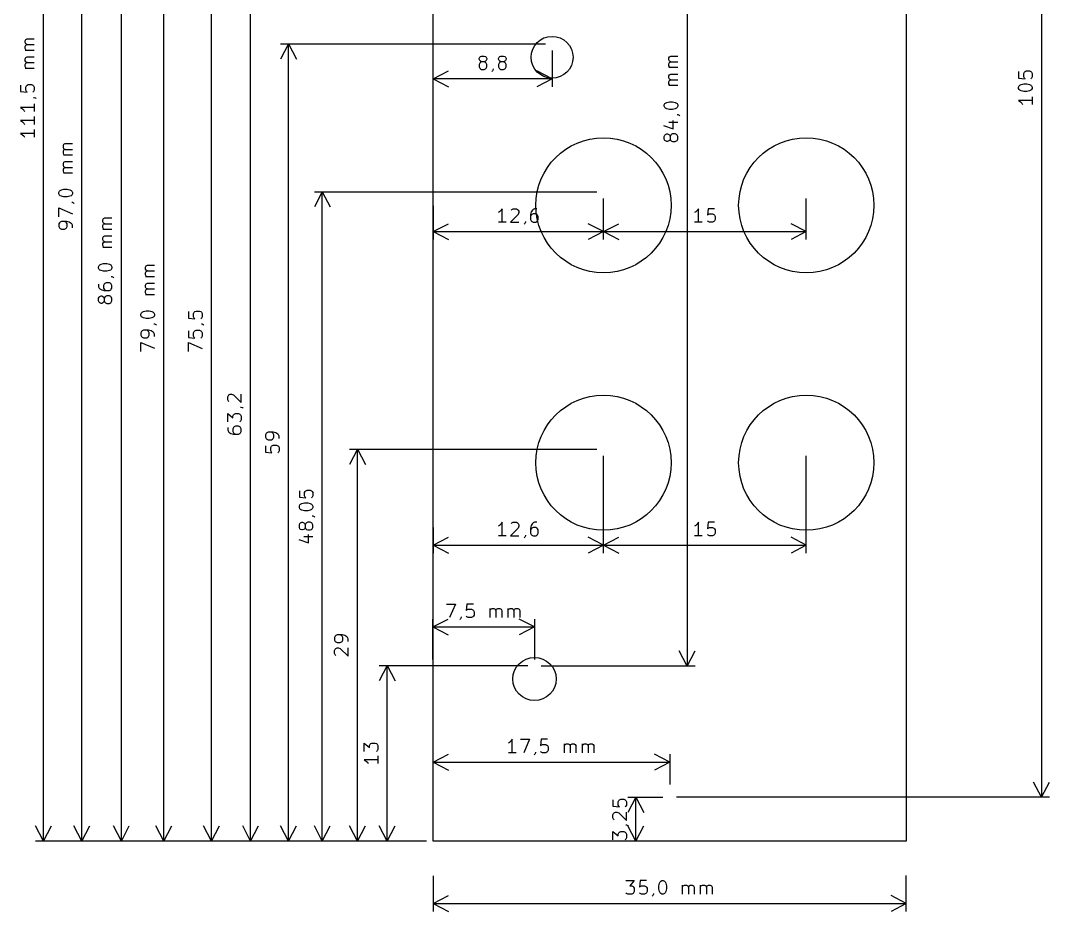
# Model space of a CAD drawing. Extents: x 110 to 186, y -155 to -38.
# Drawn here: x 110 to 186.1, y -155.2 to -89.3 of the extents above; entities that cross this region are included whole.
import ezdxf

# ---------------------------------------------------------------- set-up
doc = ezdxf.new("R2010")
doc.units = 0
doc.layers.add('BLACK', color=7, linetype='CONTINUOUS')

msp = doc.modelspace()

# ---------------------------------------------------------------- linework, layer by layer
at = {"layer": 'BLACK', "linetype": 'CONTINUOUS'}
for p, q in [((111.68, -150), (111.68, -38.5)), ((140.5, -150), (140.5, -38.5)), ((175.5, -38.5), (175.5, -150)), ((185.5, -41.75), (185.5, -146.75)), ((114.51, -150), (114.51, -53.05)), ((159.29, -53.05), (159.29, -137.05)), ((117.44, -150), (117.44, -64.05)), ((120.58, -150), (120.58, -71.05)), ((124.1, -150), (124.1, -74.5)), ((127, -150), (127, -86.8)), ((110.318152, -90.773809), (110.365771, -90.67857)), ((110.318152, -90.916666), (110.318152, -90.773809)), ((110.365771, -91.011904), (110.318152, -90.916666)), ((110.318152, -91.20238), (110.365771, -91.107142)), ((110.318152, -91.345237), (110.318152, -91.20238)), ((110.365771, -90.67857), (110.461009, -90.630951)), ((110.461009, -91.059523), (110.365771, -91.011904)), ((110.365771, -91.107142), (110.461009, -91.059523)), ((110.461009, -90.630951), (110.984819, -90.630951)), ((110.461009, -91.059523), (110.984819, -91.059523)), ((129.8, -91), (129.213579, -92.126504)), ((129.21358, -91), (148.8, -91)), ((129.8, -150), (129.8, -91)), ((129.8, -91), (130.386421, -92.126504)), ((110.365771, -91.440475), (110.318152, -91.345237)), ((110.984819, -91.488094), (110.318152, -91.488094)), ((110.318152, -92.107142), (110.365771, -92.011903)), ((110.41339, -91.488094), (110.365771, -91.440475)), ((110.365771, -92.011903), (110.461009, -91.964284)), ((110.461009, -91.964284), (110.984819, -91.964284)), ((140.5, -94.18642), (140.5, -91.5)), ((143.9, -92.095295), (143.947619, -92.000057)), ((143.947619, -92.000057), (143.995238, -91.952438)), ((143.995238, -91.952438), (144.090476, -91.904819)), ((144.090476, -91.904819), (144.280952, -91.904819)), ((144.280952, -91.904819), (144.37619, -91.952438)), ((144.37619, -91.952438), (144.423809, -92.000057)), ((144.423809, -92.000057), (144.471428, -92.095295)), ((145.328571, -92.095295), (145.37619, -92.000057)), ((145.37619, -92.000057), (145.423809, -91.952438)), ((145.423809, -91.952438), (145.519047, -91.904819)), ((145.519047, -91.904819), (145.709523, -91.904819)), ((145.709523, -91.904819), (145.804761, -91.952438)), ((145.804761, -91.952438), (145.85238, -92.000057)), ((145.85238, -92.000057), (145.899999, -92.095295)), ((149.3, -91.5), (149.3, -94.18642)), ((157.928152, -92.05), (157.975771, -91.954761)), ((157.928152, -92.192857), (157.928152, -92.05)), ((157.975771, -91.954761), (158.071009, -91.907142)), ((158.071009, -91.907142), (158.594819, -91.907142)), ((110.318152, -92.249999), (110.318152, -92.107142)), ((110.365771, -92.345237), (110.318152, -92.249999)), ((110.318152, -92.535713), (110.365771, -92.440475)), ((110.318152, -92.67857), (110.318152, -92.535713)), ((110.365771, -92.773808), (110.318152, -92.67857)), ((110.984819, -92.821427), (110.318152, -92.821427)), ((110.461009, -92.392856), (110.365771, -92.345237)), ((110.365771, -92.440475), (110.461009, -92.392856)), ((110.41339, -92.821427), (110.365771, -92.773808)), ((110.461009, -92.392856), (110.984819, -92.392856)), ((143.9, -92.142914), (143.9, -92.095295)), ((143.947619, -92.238152), (143.9, -92.142914)), ((143.947619, -92.428628), (143.9, -92.523866)), ((143.9, -92.523866), (143.9, -92.714342)), ((143.9, -92.714342), (143.947619, -92.80958)), ((143.995238, -92.285771), (143.947619, -92.238152)), ((143.995238, -92.381009), (143.947619, -92.428628)), ((143.947619, -92.80958), (143.995238, -92.8572)), ((144.090476, -92.33339), (143.995238, -92.285771)), ((144.090476, -92.33339), (143.995238, -92.381009)), ((144.280952, -92.33339), (144.090476, -92.33339)), ((144.37619, -92.285771), (144.280952, -92.33339)), ((144.37619, -92.381009), (144.280952, -92.33339)), ((144.423809, -92.238152), (144.37619, -92.285771)), ((144.423809, -92.428628), (144.37619, -92.381009)), ((144.37619, -92.8572), (144.423809, -92.80958)), ((144.471428, -92.142914), (144.423809, -92.238152)), ((144.471428, -92.523866), (144.423809, -92.428628)), ((144.423809, -92.80958), (144.471428, -92.714342)), ((144.471428, -92.095295), (144.471428, -92.142914)), ((144.471428, -92.714342), (144.471428, -92.523866)), ((145.328571, -92.142914), (145.328571, -92.095295)), ((145.37619, -92.238152), (145.328571, -92.142914)), ((145.37619, -92.428628), (145.328571, -92.523866)), ((145.328571, -92.523866), (145.328571, -92.714342)), ((145.328571, -92.714342), (145.37619, -92.80958)), ((145.423809, -92.285771), (145.37619, -92.238152)), ((145.423809, -92.381009), (145.37619, -92.428628)), ((145.37619, -92.80958), (145.423809, -92.8572)), ((145.519047, -92.33339), (145.423809, -92.285771)), ((145.519047, -92.33339), (145.423809, -92.381009)), ((145.709523, -92.33339), (145.519047, -92.33339)), ((145.804761, -92.285771), (145.709523, -92.33339)), ((145.804761, -92.381009), (145.709523, -92.33339)), ((145.85238, -92.238152), (145.804761, -92.285771)), ((145.85238, -92.428628), (145.804761, -92.381009)), ((145.804761, -92.8572), (145.85238, -92.80958)), ((145.899999, -92.142914), (145.85238, -92.238152)), ((145.899999, -92.523866), (145.85238, -92.428628)), ((145.85238, -92.80958), (145.899999, -92.714342)), ((145.899999, -92.095295), (145.899999, -92.142914)), ((145.899999, -92.714342), (145.899999, -92.523866)), ((157.975771, -92.288095), (157.928152, -92.192857)), ((157.928152, -92.478571), (157.975771, -92.383333)), ((157.928152, -92.621428), (157.928152, -92.478571)), ((157.975771, -92.716666), (157.928152, -92.621428)), ((158.594819, -92.764285), (157.928152, -92.764285)), ((158.071009, -92.335714), (157.975771, -92.288095)), ((157.975771, -92.383333), (158.071009, -92.335714)), ((158.02339, -92.764285), (157.975771, -92.716666)), ((158.071009, -92.335714), (158.594819, -92.335714)), ((140.5, -93.6), (141.626504, -93.013579)), ((149.3, -93.6), (140.5, -93.6)), ((140.5, -93.6), (141.626504, -94.186421)), ((143.995238, -92.8572), (144.090476, -92.904819)), ((144.090476, -92.904819), (144.280952, -92.904819)), ((144.280952, -92.904819), (144.37619, -92.8572)), ((144.9, -93.000057), (144.852381, -93.047676)), ((144.947619, -92.904819), (144.9, -93.000057)), ((144.947619, -92.8572), (144.947619, -92.904819)), ((145.423809, -92.8572), (145.519047, -92.904819)), ((145.519047, -92.904819), (145.709523, -92.904819)), ((145.709523, -92.904819), (145.804761, -92.8572)), ((149.3, -93.6), (148.173496, -93.013579)), ((149.3, -93.6), (148.173496, -94.186421)), ((157.928152, -93.383333), (157.975771, -93.288094)), ((157.928152, -93.52619), (157.928152, -93.383333)), ((157.975771, -93.621428), (157.928152, -93.52619)), ((157.975771, -93.288094), (158.071009, -93.240475)), ((158.071009, -93.240475), (158.594819, -93.240475)), ((183.804819, -93.059523), (183.804819, -93.535713)), ((183.804819, -93.535713), (184.281009, -93.583332)), ((184.185771, -93.20238), (184.23339, -93.107142)), ((184.185771, -93.440475), (184.185771, -93.20238)), ((184.23339, -93.535713), (184.185771, -93.440475)), ((184.23339, -93.107142), (184.281009, -93.059523)), ((184.281009, -93.583332), (184.23339, -93.535713)), ((184.281009, -93.059523), (184.376247, -93.011904)), ((184.376247, -93.011904), (184.614342, -93.011904)), ((184.614342, -93.011904), (184.70958, -93.059523)), ((184.70958, -93.059523), (184.7572, -93.107142)), ((184.7572, -93.535713), (184.70958, -93.583332)), ((184.7572, -93.107142), (184.804819, -93.20238)), ((184.804819, -93.440475), (184.7572, -93.535713)), ((184.804819, -93.20238), (184.804819, -93.440475)), ((109.984819, -94.059523), (109.984819, -94.535713)), ((110.365771, -94.20238), (110.41339, -94.107142)), ((110.365771, -94.440475), (110.365771, -94.20238)), ((110.41339, -94.107142), (110.461009, -94.059523)), ((110.461009, -94.059523), (110.556247, -94.011904)), ((110.556247, -94.011904), (110.794342, -94.011904)), ((110.794342, -94.011904), (110.88958, -94.059523)), ((110.88958, -94.059523), (110.9372, -94.107142)), ((110.9372, -94.107142), (110.984819, -94.20238)), ((110.984819, -94.20238), (110.984819, -94.440475)), ((157.928152, -93.811904), (157.975771, -93.716666)), ((157.928152, -93.954761), (157.928152, -93.811904)), ((157.975771, -94.049999), (157.928152, -93.954761)), ((158.594819, -94.097618), (157.928152, -94.097618)), ((158.071009, -93.669047), (157.975771, -93.621428)), ((157.975771, -93.716666), (158.071009, -93.669047)), ((158.02339, -94.097618), (157.975771, -94.049999)), ((158.071009, -93.669047), (158.594819, -93.669047)), ((183.804819, -94.20238), (183.852438, -94.107142)), ((183.804819, -94.297618), (183.804819, -94.20238)), ((183.852438, -94.392856), (183.804819, -94.297618)), ((183.852438, -94.107142), (183.900057, -94.059523)), ((183.900057, -94.059523), (183.995295, -94.011904)), ((183.995295, -94.011904), (184.185771, -93.964285)), ((184.185771, -93.964285), (184.423866, -93.964285)), ((184.423866, -93.964285), (184.614342, -94.011904)), ((184.614342, -94.011904), (184.70958, -94.059523)), ((184.70958, -94.059523), (184.7572, -94.107142)), ((184.7572, -94.107142), (184.804819, -94.20238)), ((184.804819, -94.297618), (184.7572, -94.392856)), ((184.804819, -94.20238), (184.804819, -94.297618)), ((109.984819, -94.535713), (110.461009, -94.583332)), ((110.41339, -94.535713), (110.365771, -94.440475)), ((110.461009, -94.583332), (110.41339, -94.535713)), ((110.9372, -94.535713), (110.88958, -94.583332)), ((110.984819, -94.440475), (110.9372, -94.535713)), ((110.9372, -94.964284), (110.984819, -94.964284)), ((110.984819, -94.964284), (111.080057, -95.011903)), ((111.080057, -95.011903), (111.127676, -95.059522)), ((183.900057, -94.440475), (183.852438, -94.392856)), ((183.995295, -94.488094), (183.900057, -94.440475)), ((184.185771, -94.535713), (183.995295, -94.488094)), ((184.423866, -94.535713), (184.185771, -94.535713)), ((184.614342, -94.488094), (184.423866, -94.535713)), ((184.70958, -94.440475), (184.614342, -94.488094)), ((184.7572, -94.392856), (184.70958, -94.440475)), ((184.804819, -94.916666), (184.804819, -95.488094)), ((110.984819, -95.726189), (109.984819, -95.726189)), ((109.984819, -95.726189), (110.127676, -95.821427)), ((110.127676, -95.821427), (110.222914, -95.916665)), ((110.984819, -95.440475), (110.984819, -96.011903)), ((157.594819, -95.52619), (157.642438, -95.430952)), ((157.594819, -95.621428), (157.594819, -95.52619)), ((157.642438, -95.716666), (157.594819, -95.621428)), ((157.642438, -95.430952), (157.690057, -95.383333)), ((157.690057, -95.764285), (157.642438, -95.716666)), ((157.690057, -95.383333), (157.785295, -95.335714)), ((157.785295, -95.811904), (157.690057, -95.764285)), ((157.785295, -95.335714), (157.975771, -95.288095)), ((157.975771, -95.859523), (157.785295, -95.811904)), ((157.975771, -95.288095), (158.213866, -95.288095)), ((158.213866, -95.859523), (157.975771, -95.859523)), ((158.213866, -95.288095), (158.404342, -95.335714)), ((158.404342, -95.811904), (158.213866, -95.859523)), ((158.404342, -95.335714), (158.49958, -95.383333)), ((158.49958, -95.764285), (158.404342, -95.811904)), ((158.49958, -95.383333), (158.5472, -95.430952)), ((158.5472, -95.716666), (158.49958, -95.764285)), ((158.5472, -95.430952), (158.594819, -95.52619)), ((158.594819, -95.621428), (158.5472, -95.716666)), ((158.594819, -95.52619), (158.594819, -95.621428)), ((184.804819, -95.20238), (183.804819, -95.20238)), ((183.804819, -95.20238), (183.947676, -95.297618)), ((183.947676, -95.297618), (184.042914, -95.392856)), ((184.042914, -95.392856), (184.090533, -95.488094)), ((110.222914, -95.916665), (110.270533, -96.011903)), ((110.984819, -96.392856), (110.984819, -96.964284)), ((158.5472, -96.240475), (158.594819, -96.240475)), ((158.594819, -96.240475), (158.690057, -96.288094)), ((158.690057, -96.288094), (158.737676, -96.335713)), ((110.984819, -96.67857), (109.984819, -96.67857)), ((109.984819, -96.67857), (110.127676, -96.773808)), ((110.127676, -96.773808), (110.222914, -96.869046)), ((110.222914, -96.869046), (110.270533, -96.964284)), ((110.984819, -97.345237), (110.984819, -97.916665)), ((157.5472, -97.049999), (158.261485, -97.288094)), ((157.928152, -96.811904), (158.594819, -96.811904)), ((158.261485, -97.288094), (158.261485, -96.669047)), ((110.984819, -97.630951), (109.984819, -97.630951)), ((109.984819, -97.630951), (110.127676, -97.726189)), ((110.127676, -97.726189), (110.222914, -97.821427)), ((110.222914, -97.821427), (110.270533, -97.916665)), ((157.594819, -97.859523), (157.642438, -97.764285)), ((157.594819, -98.049999), (157.594819, -97.859523)), ((157.642438, -98.145237), (157.594819, -98.049999)), ((157.642438, -97.764285), (157.690057, -97.716666)), ((157.690057, -98.192856), (157.642438, -98.145237)), ((157.690057, -97.716666), (157.785295, -97.669047)), ((157.785295, -97.669047), (157.832914, -97.669047)), ((157.832914, -97.669047), (157.928152, -97.716666)), ((157.928152, -97.716666), (157.975771, -97.764285)), ((157.975771, -98.145237), (157.928152, -98.192856)), ((157.975771, -97.764285), (158.02339, -97.859523)), ((158.02339, -98.049999), (157.975771, -98.145237)), ((158.071009, -97.764285), (158.02339, -97.859523)), ((158.02339, -97.859523), (158.02339, -98.049999)), ((158.02339, -98.049999), (158.071009, -98.145237)), ((158.118628, -97.716666), (158.071009, -97.764285)), ((158.071009, -98.145237), (158.118628, -98.192856)), ((158.213866, -97.669047), (158.118628, -97.716666)), ((158.404342, -97.669047), (158.213866, -97.669047)), ((158.49958, -97.716666), (158.404342, -97.669047)), ((158.5472, -97.764285), (158.49958, -97.716666)), ((158.49958, -98.192856), (158.5472, -98.145237)), ((158.594819, -97.859523), (158.5472, -97.764285)), ((158.5472, -98.145237), (158.594819, -98.049999)), ((158.594819, -98.049999), (158.594819, -97.859523)), ((113.148152, -98.525), (113.195771, -98.429761)), ((113.148152, -98.667857), (113.148152, -98.525)), ((113.195771, -98.763095), (113.148152, -98.667857)), ((113.148152, -98.953571), (113.195771, -98.858333)), ((113.195771, -98.429761), (113.291009, -98.382142)), ((113.291009, -98.810714), (113.195771, -98.763095)), ((113.195771, -98.858333), (113.291009, -98.810714)), ((113.291009, -98.382142), (113.814819, -98.382142)), ((113.291009, -98.810714), (113.814819, -98.810714)), ((157.785295, -98.240475), (157.690057, -98.192856)), ((157.832914, -98.240475), (157.785295, -98.240475)), ((157.928152, -98.192856), (157.832914, -98.240475)), ((158.118628, -98.192856), (158.213866, -98.240475)), ((158.213866, -98.240475), (158.404342, -98.240475)), ((158.404342, -98.240475), (158.49958, -98.192856)), ((113.148152, -99.096428), (113.148152, -98.953571)), ((113.195771, -99.191666), (113.148152, -99.096428)), ((113.814819, -99.239285), (113.148152, -99.239285)), ((113.24339, -99.239285), (113.195771, -99.191666)), ((113.148152, -99.858333), (113.195771, -99.763094)), ((113.148152, -100.00119), (113.148152, -99.858333)), ((113.195771, -100.096428), (113.148152, -100.00119)), ((113.148152, -100.286904), (113.195771, -100.191666)), ((113.148152, -100.429761), (113.148152, -100.286904)), ((113.195771, -100.524999), (113.148152, -100.429761)), ((113.195771, -99.763094), (113.291009, -99.715475)), ((113.291009, -100.144047), (113.195771, -100.096428)), ((113.195771, -100.191666), (113.291009, -100.144047)), ((113.291009, -99.715475), (113.814819, -99.715475)), ((113.291009, -100.144047), (113.814819, -100.144047)), ((113.814819, -100.572618), (113.148152, -100.572618)), ((113.24339, -100.572618), (113.195771, -100.524999)), ((112.814819, -102.00119), (112.862438, -101.905952)), ((112.862438, -101.905952), (112.910057, -101.858333)), ((112.910057, -101.858333), (113.005295, -101.810714)), ((113.005295, -101.810714), (113.195771, -101.763095)), ((113.195771, -101.763095), (113.433866, -101.763095)), ((113.433866, -101.763095), (113.624342, -101.810714)), ((113.624342, -101.810714), (113.71958, -101.858333)), ((113.71958, -101.858333), (113.7672, -101.905952)), ((113.7672, -101.905952), (113.814819, -102.00119)), ((132.3, -101.95), (131.713579, -103.076504)), ((131.71358, -101.95), (152.6, -101.95)), ((132.3, -150), (132.3, -101.95)), ((132.3, -101.95), (132.886421, -103.076504)), ((112.814819, -102.096428), (112.814819, -102.00119)), ((112.862438, -102.191666), (112.814819, -102.096428)), ((112.910057, -102.239285), (112.862438, -102.191666)), ((113.005295, -102.286904), (112.910057, -102.239285)), ((113.195771, -102.334523), (113.005295, -102.286904)), ((113.433866, -102.334523), (113.195771, -102.334523)), ((113.624342, -102.286904), (113.433866, -102.334523)), ((113.71958, -102.239285), (113.624342, -102.286904)), ((113.7672, -102.191666), (113.71958, -102.239285)), ((113.814819, -102.096428), (113.7672, -102.191666)), ((113.7672, -102.715475), (113.814819, -102.715475)), ((113.814819, -102.00119), (113.814819, -102.096428)), ((113.814819, -102.715475), (113.910057, -102.763094)), ((153.1, -105.48642), (153.1, -102.45)), ((168.1, -105.48642), (168.1, -102.45)), ((112.814819, -103.810713), (112.814819, -103.144047)), ((112.814819, -103.144047), (113.814819, -103.572618)), ((113.910057, -102.763094), (113.957676, -102.810713)), ((140.5, -103), (140.5, -105.48642)), ((145.419048, -103.442914), (145.32381, -103.490533)), ((145.514286, -103.347676), (145.419048, -103.442914)), ((145.609524, -103.204819), (145.514286, -103.347676)), ((145.609524, -104.204819), (145.609524, -103.204819)), ((146.276191, -103.300057), (146.32381, -103.252438)), ((146.32381, -103.252438), (146.419048, -103.204819)), ((146.419048, -103.204819), (146.657143, -103.204819)), ((146.657143, -103.204819), (146.752381, -103.252438)), ((146.752381, -103.252438), (146.8, -103.300057)), ((146.8, -103.300057), (146.847619, -103.395295)), ((146.847619, -103.490533), (146.8, -103.63339)), ((146.847619, -103.395295), (146.847619, -103.490533)), ((147.752381, -103.442914), (147.704762, -103.63339)), ((147.847619, -103.300057), (147.752381, -103.442914)), ((147.895238, -103.252438), (147.847619, -103.300057)), ((147.990476, -103.204819), (147.895238, -103.252438)), ((148.180952, -103.204819), (147.990476, -103.204819)), ((159.933333, -103.442914), (159.838095, -103.490533)), ((160.028571, -103.347676), (159.933333, -103.442914)), ((160.123809, -103.204819), (160.028571, -103.347676)), ((160.123809, -104.204819), (160.123809, -103.204819)), ((160.838095, -103.204819), (160.790476, -103.681009)), ((161.314285, -103.204819), (160.838095, -103.204819)), ((112.862438, -104.239285), (112.814819, -104.334523)), ((112.910057, -104.191666), (112.862438, -104.239285)), ((113.005295, -104.144047), (112.910057, -104.191666)), ((113.386247, -104.144047), (113.005295, -104.144047)), ((113.338628, -104.191666), (113.24339, -104.144047)), ((113.386247, -104.239285), (113.338628, -104.191666)), ((113.576723, -104.191666), (113.386247, -104.144047)), ((113.433866, -104.334523), (113.386247, -104.239285)), ((113.71958, -104.286904), (113.576723, -104.191666)), ((116.078152, -104.025), (116.125771, -103.929761)), ((116.078152, -104.167857), (116.078152, -104.025)), ((116.125771, -104.263095), (116.078152, -104.167857)), ((116.125771, -103.929761), (116.221009, -103.882142)), ((116.221009, -103.882142), (116.744819, -103.882142)), ((145.895238, -104.204819), (145.32381, -104.204819)), ((146.8, -103.63339), (146.228572, -104.204819)), ((146.228572, -104.204819), (146.847619, -104.204819)), ((147.32381, -104.204819), (147.276191, -104.300057)), ((147.32381, -104.1572), (147.32381, -104.204819)), ((147.704762, -103.63339), (147.704762, -104.014342)), ((147.752381, -103.681009), (147.704762, -103.776247)), ((147.704762, -104.014342), (147.752381, -104.10958)), ((147.8, -103.63339), (147.752381, -103.681009)), ((147.752381, -104.10958), (147.8, -104.1572)), ((147.895238, -103.585771), (147.8, -103.63339)), ((147.8, -104.1572), (147.895238, -104.204819)), ((148.085714, -103.585771), (147.895238, -103.585771)), ((147.895238, -104.204819), (148.085714, -104.204819)), ((148.180952, -103.63339), (148.085714, -103.585771)), ((148.085714, -104.204819), (148.180952, -104.1572)), ((148.228571, -103.681009), (148.180952, -103.63339)), ((148.180952, -104.1572), (148.228571, -104.10958)), ((148.27619, -103.776247), (148.228571, -103.681009)), ((148.228571, -104.10958), (148.27619, -104.014342)), ((148.27619, -104.014342), (148.27619, -103.776247)), ((160.409523, -104.204819), (159.838095, -104.204819)), ((160.790476, -103.681009), (160.838095, -103.63339)), ((160.838095, -104.1572), (160.790476, -104.10958)), ((160.838095, -103.63339), (160.933333, -103.585771)), ((160.933333, -104.204819), (160.838095, -104.1572)), ((160.933333, -103.585771), (161.171428, -103.585771)), ((161.171428, -104.204819), (160.933333, -104.204819)), ((161.171428, -103.585771), (161.266666, -103.63339)), ((161.266666, -104.1572), (161.171428, -104.204819)), ((161.266666, -103.63339), (161.314285, -103.681009)), ((161.314285, -104.10958), (161.266666, -104.1572)), ((161.314285, -103.681009), (161.361904, -103.776247)), ((161.361904, -104.014342), (161.314285, -104.10958)), ((161.361904, -103.776247), (161.361904, -104.014342)), ((112.814819, -104.334523), (112.814819, -104.524999)), ((112.814819, -104.524999), (112.862438, -104.620237)), ((112.862438, -104.620237), (112.910057, -104.667856)), ((112.910057, -104.667856), (113.005295, -104.715475)), ((113.005295, -104.715475), (113.24339, -104.715475)), ((113.24339, -104.715475), (113.338628, -104.667856)), ((113.338628, -104.667856), (113.386247, -104.620237)), ((113.386247, -104.620237), (113.433866, -104.524999)), ((113.433866, -104.524999), (113.433866, -104.334523)), ((113.7672, -104.334523), (113.71958, -104.286904)), ((113.814819, -104.429761), (113.7672, -104.334523)), ((113.814819, -104.620237), (113.814819, -104.429761)), ((116.078152, -104.453571), (116.125771, -104.358333)), ((116.078152, -104.596428), (116.078152, -104.453571)), ((116.125771, -104.691666), (116.078152, -104.596428)), ((116.744819, -104.739285), (116.078152, -104.739285)), ((116.221009, -104.310714), (116.125771, -104.263095)), ((116.125771, -104.358333), (116.221009, -104.310714)), ((116.17339, -104.739285), (116.125771, -104.691666)), ((116.221009, -104.310714), (116.744819, -104.310714)), ((140.5, -104.9), (141.626504, -104.313579)), ((140.5, -104.9), (153.1, -104.9)), ((140.5, -104.9), (141.626504, -105.486421)), ((147.276191, -104.300057), (147.228572, -104.347676)), ((153.1, -104.9), (151.973496, -104.313579)), ((153.1, -104.9), (151.973496, -105.486421)), ((153.1, -104.9), (154.226504, -104.313579)), ((153.1, -104.9), (168.1, -104.9)), ((153.1, -104.9), (154.226504, -105.486421)), ((168.1, -104.9), (166.973496, -104.313579)), ((168.1, -104.9), (166.973496, -105.486421)), ((116.078152, -105.358333), (116.125771, -105.263094)), ((116.078152, -105.50119), (116.078152, -105.358333)), ((116.125771, -105.596428), (116.078152, -105.50119)), ((116.078152, -105.786904), (116.125771, -105.691666)), ((116.125771, -105.263094), (116.221009, -105.215475)), ((116.221009, -105.644047), (116.125771, -105.596428)), ((116.125771, -105.691666), (116.221009, -105.644047)), ((116.221009, -105.215475), (116.744819, -105.215475)), ((116.221009, -105.644047), (116.744819, -105.644047)), ((116.078152, -105.929761), (116.078152, -105.786904)), ((116.125771, -106.024999), (116.078152, -105.929761)), ((116.744819, -106.072618), (116.078152, -106.072618)), ((116.17339, -106.072618), (116.125771, -106.024999)), ((115.935295, -107.310714), (116.125771, -107.263095)), ((116.125771, -107.263095), (116.363866, -107.263095)), ((116.363866, -107.263095), (116.554342, -107.310714)), ((115.744819, -107.50119), (115.792438, -107.405952)), ((115.744819, -107.596428), (115.744819, -107.50119)), ((115.792438, -107.691666), (115.744819, -107.596428)), ((115.792438, -107.405952), (115.840057, -107.358333)), ((115.840057, -107.739285), (115.792438, -107.691666)), ((115.840057, -107.358333), (115.935295, -107.310714)), ((115.935295, -107.786904), (115.840057, -107.739285)), ((116.125771, -107.834523), (115.935295, -107.786904)), ((116.363866, -107.834523), (116.125771, -107.834523)), ((116.554342, -107.786904), (116.363866, -107.834523)), ((116.554342, -107.310714), (116.64958, -107.358333)), ((116.64958, -107.739285), (116.554342, -107.786904)), ((116.64958, -107.358333), (116.6972, -107.405952)), ((116.6972, -107.691666), (116.64958, -107.739285)), ((116.6972, -107.405952), (116.744819, -107.50119)), ((116.744819, -107.596428), (116.6972, -107.691666)), ((116.744819, -107.50119), (116.744819, -107.596428)), ((119.218152, -107.525), (119.265771, -107.429761)), ((119.218152, -107.667857), (119.218152, -107.525)), ((119.265771, -107.763095), (119.218152, -107.667857)), ((119.218152, -107.953571), (119.265771, -107.858333)), ((119.218152, -108.096428), (119.218152, -107.953571)), ((119.265771, -107.429761), (119.361009, -107.382142)), ((119.361009, -107.810714), (119.265771, -107.763095)), ((119.265771, -107.858333), (119.361009, -107.810714)), ((119.361009, -107.382142), (119.884819, -107.382142)), ((119.361009, -107.810714), (119.884819, -107.810714)), ((115.744819, -108.786904), (115.744819, -108.97738)), ((116.17339, -108.786904), (116.125771, -108.882142)), ((116.221009, -108.739285), (116.17339, -108.786904)), ((116.316247, -108.691666), (116.221009, -108.739285)), ((116.554342, -108.691666), (116.316247, -108.691666)), ((116.64958, -108.739285), (116.554342, -108.691666)), ((116.6972, -108.786904), (116.64958, -108.739285)), ((116.6972, -108.215475), (116.744819, -108.215475)), ((116.744819, -108.882142), (116.6972, -108.786904)), ((116.744819, -108.215475), (116.840057, -108.263094)), ((116.840057, -108.263094), (116.887676, -108.310713)), ((119.265771, -108.191666), (119.218152, -108.096428)), ((119.884819, -108.239285), (119.218152, -108.239285)), ((119.218152, -108.858333), (119.265771, -108.763094)), ((119.31339, -108.239285), (119.265771, -108.191666)), ((119.265771, -108.763094), (119.361009, -108.715475)), ((119.361009, -108.715475), (119.884819, -108.715475)), ((115.744819, -108.97738), (115.792438, -109.072618)), ((115.792438, -109.072618), (115.840057, -109.120237)), ((115.840057, -109.120237), (115.982914, -109.215475)), ((115.982914, -109.215475), (116.17339, -109.263094)), ((116.125771, -108.882142), (116.125771, -109.072618)), ((116.125771, -109.072618), (116.17339, -109.167856)), ((116.17339, -109.167856), (116.221009, -109.215475)), ((116.17339, -109.263094), (116.554342, -109.263094)), ((116.221009, -109.215475), (116.316247, -109.263094)), ((116.554342, -109.263094), (116.64958, -109.215475)), ((116.64958, -109.215475), (116.6972, -109.167856)), ((116.6972, -109.167856), (116.744819, -109.072618)), ((116.744819, -109.072618), (116.744819, -108.882142)), ((119.218152, -109.00119), (119.218152, -108.858333)), ((119.265771, -109.096428), (119.218152, -109.00119)), ((119.218152, -109.286904), (119.265771, -109.191666)), ((119.218152, -109.429761), (119.218152, -109.286904)), ((119.265771, -109.524999), (119.218152, -109.429761)), ((119.884819, -109.572618), (119.218152, -109.572618)), ((119.361009, -109.144047), (119.265771, -109.096428)), ((119.265771, -109.191666), (119.361009, -109.144047)), ((119.31339, -109.572618), (119.265771, -109.524999)), ((119.361009, -109.144047), (119.884819, -109.144047)), ((115.744819, -109.834523), (115.792438, -109.739285)), ((115.744819, -110.024999), (115.744819, -109.834523)), ((115.792438, -110.120237), (115.744819, -110.024999)), ((115.792438, -109.739285), (115.840057, -109.691666)), ((115.840057, -110.167856), (115.792438, -110.120237)), ((115.840057, -109.691666), (115.935295, -109.644047)), ((115.935295, -110.215475), (115.840057, -110.167856)), ((115.935295, -109.644047), (115.982914, -109.644047)), ((115.982914, -110.215475), (115.935295, -110.215475)), ((115.982914, -109.644047), (116.078152, -109.691666)), ((116.078152, -110.167856), (115.982914, -110.215475)), ((116.078152, -109.691666), (116.125771, -109.739285)), ((116.125771, -110.120237), (116.078152, -110.167856)), ((116.125771, -109.739285), (116.17339, -109.834523)), ((116.17339, -110.024999), (116.125771, -110.120237)), ((116.221009, -109.739285), (116.17339, -109.834523)), ((116.17339, -109.834523), (116.17339, -110.024999)), ((116.17339, -110.024999), (116.221009, -110.120237)), ((116.268628, -109.691666), (116.221009, -109.739285)), ((116.221009, -110.120237), (116.268628, -110.167856)), ((116.363866, -109.644047), (116.268628, -109.691666)), ((116.268628, -110.167856), (116.363866, -110.215475)), ((116.554342, -109.644047), (116.363866, -109.644047)), ((116.363866, -110.215475), (116.554342, -110.215475)), ((116.64958, -109.691666), (116.554342, -109.644047)), ((116.554342, -110.215475), (116.64958, -110.167856)), ((116.6972, -109.739285), (116.64958, -109.691666)), ((116.64958, -110.167856), (116.6972, -110.120237)), ((116.744819, -109.834523), (116.6972, -109.739285)), ((116.6972, -110.120237), (116.744819, -110.024999)), ((116.744819, -110.024999), (116.744819, -109.834523)), ((118.884819, -111.00119), (118.932438, -110.905952)), ((118.884819, -111.096428), (118.884819, -111.00119)), ((118.932438, -111.191666), (118.884819, -111.096428)), ((118.932438, -110.905952), (118.980057, -110.858333)), ((118.980057, -110.858333), (119.075295, -110.810714)), ((119.075295, -110.810714), (119.265771, -110.763095)), ((119.265771, -110.763095), (119.503866, -110.763095)), ((119.503866, -110.763095), (119.694342, -110.810714)), ((119.694342, -110.810714), (119.78958, -110.858333)), ((119.78958, -110.858333), (119.8372, -110.905952)), ((119.8372, -110.905952), (119.884819, -111.00119)), ((119.884819, -111.096428), (119.8372, -111.191666)), ((119.884819, -111.00119), (119.884819, -111.096428)), ((122.404819, -110.821428), (122.404819, -111.297618)), ((122.785771, -110.964285), (122.83339, -110.869047)), ((122.785771, -111.20238), (122.785771, -110.964285)), ((122.83339, -110.869047), (122.881009, -110.821428)), ((122.881009, -110.821428), (122.976247, -110.773809)), ((122.976247, -110.773809), (123.214342, -110.773809)), ((123.214342, -110.773809), (123.30958, -110.821428)), ((123.30958, -110.821428), (123.3572, -110.869047)), ((123.3572, -110.869047), (123.404819, -110.964285)), ((123.404819, -110.964285), (123.404819, -111.20238)), ((118.980057, -111.239285), (118.932438, -111.191666)), ((119.075295, -111.286904), (118.980057, -111.239285)), ((119.265771, -111.334523), (119.075295, -111.286904)), ((119.503866, -111.334523), (119.265771, -111.334523)), ((119.694342, -111.286904), (119.503866, -111.334523)), ((119.78958, -111.239285), (119.694342, -111.286904)), ((119.8372, -111.191666), (119.78958, -111.239285)), ((119.8372, -111.715475), (119.884819, -111.715475)), ((119.884819, -111.715475), (119.980057, -111.763094)), ((119.980057, -111.763094), (120.027676, -111.810713)), ((122.404819, -111.297618), (122.881009, -111.345237)), ((122.83339, -111.297618), (122.785771, -111.20238)), ((122.881009, -111.345237), (122.83339, -111.297618)), ((123.3572, -111.297618), (123.30958, -111.345237)), ((123.404819, -111.20238), (123.3572, -111.297618)), ((123.3572, -111.726189), (123.404819, -111.726189)), ((123.404819, -111.726189), (123.500057, -111.773808)), ((123.500057, -111.773808), (123.547676, -111.821427)), ((118.932438, -112.286904), (118.884819, -112.382142)), ((118.884819, -112.382142), (118.884819, -112.572618)), ((118.884819, -112.572618), (118.932438, -112.667856)), ((118.980057, -112.239285), (118.932438, -112.286904)), ((119.075295, -112.191666), (118.980057, -112.239285)), ((119.456247, -112.191666), (119.075295, -112.191666)), ((119.408628, -112.239285), (119.31339, -112.191666)), ((119.456247, -112.286904), (119.408628, -112.239285)), ((119.646723, -112.239285), (119.456247, -112.191666)), ((119.503866, -112.382142), (119.456247, -112.286904)), ((119.456247, -112.667856), (119.503866, -112.572618)), ((119.503866, -112.572618), (119.503866, -112.382142)), ((119.78958, -112.334523), (119.646723, -112.239285)), ((119.8372, -112.382142), (119.78958, -112.334523)), ((119.884819, -112.47738), (119.8372, -112.382142)), ((119.884819, -112.667856), (119.884819, -112.47738)), ((122.404819, -112.249999), (122.404819, -112.726189)), ((122.785771, -112.392856), (122.83339, -112.297618)), ((122.785771, -112.630951), (122.785771, -112.392856)), ((122.83339, -112.297618), (122.881009, -112.249999)), ((122.881009, -112.249999), (122.976247, -112.20238)), ((122.976247, -112.20238), (123.214342, -112.20238)), ((123.214342, -112.20238), (123.30958, -112.249999)), ((123.30958, -112.249999), (123.3572, -112.297618)), ((123.3572, -112.297618), (123.404819, -112.392856)), ((123.404819, -112.392856), (123.404819, -112.630951)), ((118.884819, -113.763094), (118.884819, -113.096428)), ((118.884819, -113.096428), (119.884819, -113.524999)), ((118.932438, -112.667856), (118.980057, -112.715475)), ((118.980057, -112.715475), (119.075295, -112.763094)), ((119.075295, -112.763094), (119.31339, -112.763094)), ((119.31339, -112.763094), (119.408628, -112.715475)), ((119.408628, -112.715475), (119.456247, -112.667856)), ((122.404819, -112.726189), (122.881009, -112.773808)), ((122.404819, -113.773808), (122.404819, -113.107142)), ((122.404819, -113.107142), (123.404819, -113.535713)), ((122.83339, -112.726189), (122.785771, -112.630951)), ((122.881009, -112.773808), (122.83339, -112.726189)), ((123.3572, -112.726189), (123.30958, -112.773808)), ((123.404819, -112.630951), (123.3572, -112.726189)), ((125.304819, -117.114285), (125.352438, -117.019047)), ((125.304819, -117.35238), (125.304819, -117.114285)), ((125.352438, -117.019047), (125.400057, -116.971428)), ((125.400057, -116.971428), (125.495295, -116.923809)), ((125.495295, -116.923809), (125.590533, -116.923809)), ((125.590533, -116.923809), (125.73339, -116.971428)), ((125.73339, -116.971428), (126.304819, -117.542856)), ((126.304819, -117.542856), (126.304819, -116.923809)), ((125.352438, -117.447618), (125.304819, -117.35238)), ((125.400057, -117.495237), (125.352438, -117.447618)), ((126.2572, -117.876189), (126.304819, -117.876189)), ((126.304819, -117.876189), (126.400057, -117.923808)), ((126.400057, -117.923808), (126.447676, -117.971427)), ((125.304819, -118.971427), (125.304819, -118.35238)), ((125.304819, -118.35238), (125.685771, -118.685713)), ((125.685771, -118.542856), (125.73339, -118.447618)), ((125.685771, -118.685713), (125.685771, -118.542856)), ((125.73339, -118.447618), (125.781009, -118.399999)), ((125.781009, -118.399999), (125.876247, -118.35238)), ((125.876247, -118.35238), (126.114342, -118.35238)), ((126.114342, -118.35238), (126.20958, -118.399999)), ((126.20958, -118.399999), (126.2572, -118.447618)), ((126.2572, -118.447618), (126.304819, -118.542856)), ((126.304819, -118.542856), (126.304819, -118.82857)), ((125.304819, -119.399999), (125.304819, -119.590475)), ((125.73339, -119.399999), (125.685771, -119.495237)), ((125.781009, -119.35238), (125.73339, -119.399999)), ((125.876247, -119.304761), (125.781009, -119.35238)), ((126.114342, -119.304761), (125.876247, -119.304761)), ((126.20958, -119.35238), (126.114342, -119.304761)), ((126.2572, -118.923808), (126.20958, -118.971427)), ((126.2572, -119.399999), (126.20958, -119.35238)), ((126.304819, -118.82857), (126.2572, -118.923808)), ((126.304819, -119.495237), (126.2572, -119.399999)), ((125.304819, -119.590475), (125.352438, -119.685713)), ((125.352438, -119.685713), (125.400057, -119.733332)), ((125.400057, -119.733332), (125.542914, -119.82857)), ((125.542914, -119.82857), (125.73339, -119.876189)), ((125.685771, -119.495237), (125.685771, -119.685713)), ((125.685771, -119.685713), (125.73339, -119.780951)), ((125.73339, -119.780951), (125.781009, -119.82857)), ((125.73339, -119.876189), (126.114342, -119.876189)), ((125.781009, -119.82857), (125.876247, -119.876189)), ((126.114342, -119.876189), (126.20958, -119.82857)), ((126.20958, -119.82857), (126.2572, -119.780951)), ((126.2572, -119.780951), (126.304819, -119.685713)), ((126.304819, -119.685713), (126.304819, -119.495237)), ((128.152438, -119.833333), (128.104819, -119.928571)), ((128.104819, -119.928571), (128.104819, -120.119047)), ((128.104819, -120.119047), (128.152438, -120.214285)), ((128.200057, -119.785714), (128.152438, -119.833333)), ((128.152438, -120.214285), (128.200057, -120.261904)), ((128.295295, -119.738095), (128.200057, -119.785714)), ((128.676247, -119.738095), (128.295295, -119.738095)), ((128.628628, -119.785714), (128.53339, -119.738095)), ((128.676247, -119.833333), (128.628628, -119.785714)), ((128.628628, -120.261904), (128.676247, -120.214285)), ((128.866723, -119.785714), (128.676247, -119.738095)), ((128.723866, -119.928571), (128.676247, -119.833333)), ((128.676247, -120.214285), (128.723866, -120.119047)), ((128.723866, -120.119047), (128.723866, -119.928571)), ((129.00958, -119.880952), (128.866723, -119.785714)), ((129.0572, -119.928571), (129.00958, -119.880952)), ((129.104819, -120.023809), (129.0572, -119.928571)), ((129.104819, -120.214285), (129.104819, -120.023809)), ((128.104819, -120.738095), (128.104819, -121.214285)), ((128.200057, -120.261904), (128.295295, -120.309523)), ((128.295295, -120.309523), (128.53339, -120.309523)), ((128.485771, -120.880952), (128.53339, -120.785714)), ((128.485771, -121.119047), (128.485771, -120.880952)), ((128.53339, -120.309523), (128.628628, -120.261904)), ((128.53339, -120.785714), (128.581009, -120.738095)), ((128.581009, -120.738095), (128.676247, -120.690476)), ((128.676247, -120.690476), (128.914342, -120.690476)), ((128.914342, -120.690476), (129.00958, -120.738095)), ((129.00958, -120.738095), (129.0572, -120.785714)), ((129.0572, -120.785714), (129.104819, -120.880952)), ((129.104819, -120.880952), (129.104819, -121.119047)), ((134.9, -121), (134.313579, -122.126504)), ((134.31358, -121), (152.6, -121)), ((134.9, -150), (134.9, -121)), ((134.9, -121), (135.486421, -122.126504)), ((128.104819, -121.214285), (128.581009, -121.261904)), ((128.53339, -121.214285), (128.485771, -121.119047)), ((128.581009, -121.261904), (128.53339, -121.214285)), ((129.0572, -121.214285), (129.00958, -121.261904)), ((129.104819, -121.119047), (129.0572, -121.214285)), ((153.1, -128.68642), (153.1, -121.5)), ((168.1, -128.68642), (168.1, -121.5)), ((131.081009, -124.070238), (131.176247, -124.022619)), ((131.176247, -124.022619), (131.414342, -124.022619)), ((131.414342, -124.022619), (131.50958, -124.070238)), ((130.604819, -124.070238), (130.604819, -124.546428)), ((130.604819, -124.546428), (131.081009, -124.594047)), ((130.985771, -124.213095), (131.03339, -124.117857)), ((130.985771, -124.45119), (130.985771, -124.213095)), ((131.03339, -124.546428), (130.985771, -124.45119)), ((131.03339, -124.117857), (131.081009, -124.070238)), ((131.081009, -124.594047), (131.03339, -124.546428)), ((131.50958, -124.070238), (131.5572, -124.117857)), ((131.5572, -124.546428), (131.50958, -124.594047)), ((131.5572, -124.117857), (131.604819, -124.213095)), ((131.604819, -124.45119), (131.5572, -124.546428)), ((131.604819, -124.213095), (131.604819, -124.45119)), ((130.604819, -125.213095), (130.652438, -125.117857)), ((130.604819, -125.308333), (130.604819, -125.213095)), ((130.652438, -125.403571), (130.604819, -125.308333)), ((130.652438, -125.117857), (130.700057, -125.070238)), ((130.700057, -125.45119), (130.652438, -125.403571)), ((130.700057, -125.070238), (130.795295, -125.022619)), ((130.795295, -125.498809), (130.700057, -125.45119)), ((130.795295, -125.022619), (130.985771, -124.975)), ((130.985771, -125.546428), (130.795295, -125.498809)), ((130.985771, -124.975), (131.223866, -124.975)), ((131.223866, -125.546428), (130.985771, -125.546428)), ((131.223866, -124.975), (131.414342, -125.022619)), ((131.414342, -125.498809), (131.223866, -125.546428)), ((131.414342, -125.022619), (131.50958, -125.070238)), ((131.50958, -125.45119), (131.414342, -125.498809)), ((131.50958, -125.070238), (131.5572, -125.117857)), ((131.5572, -125.403571), (131.50958, -125.45119)), ((131.5572, -125.117857), (131.604819, -125.213095)), ((131.604819, -125.308333), (131.5572, -125.403571)), ((131.604819, -125.213095), (131.604819, -125.308333)), ((131.5572, -125.92738), (131.604819, -125.92738)), ((131.604819, -125.92738), (131.700057, -125.974999)), ((131.700057, -125.974999), (131.747676, -126.022618)), ((130.604819, -126.594047), (130.652438, -126.498809)), ((130.604819, -126.784523), (130.604819, -126.594047)), ((130.652438, -126.879761), (130.604819, -126.784523)), ((130.652438, -126.498809), (130.700057, -126.45119)), ((130.700057, -126.92738), (130.652438, -126.879761)), ((130.700057, -126.45119), (130.795295, -126.403571)), ((130.795295, -126.974999), (130.700057, -126.92738)), ((130.795295, -126.403571), (130.842914, -126.403571)), ((130.842914, -126.974999), (130.795295, -126.974999)), ((130.842914, -126.403571), (130.938152, -126.45119)), ((130.938152, -126.92738), (130.842914, -126.974999)), ((130.938152, -126.45119), (130.985771, -126.498809)), ((130.985771, -126.879761), (130.938152, -126.92738)), ((130.985771, -126.498809), (131.03339, -126.594047)), ((131.03339, -126.784523), (130.985771, -126.879761)), ((131.081009, -126.498809), (131.03339, -126.594047)), ((131.03339, -126.594047), (131.03339, -126.784523)), ((131.03339, -126.784523), (131.081009, -126.879761)), ((131.128628, -126.45119), (131.081009, -126.498809)), ((131.081009, -126.879761), (131.128628, -126.92738)), ((131.223866, -126.403571), (131.128628, -126.45119)), ((131.128628, -126.92738), (131.223866, -126.974999)), ((131.414342, -126.403571), (131.223866, -126.403571)), ((131.223866, -126.974999), (131.414342, -126.974999)), ((131.50958, -126.45119), (131.414342, -126.403571)), ((131.414342, -126.974999), (131.50958, -126.92738)), ((131.5572, -126.498809), (131.50958, -126.45119)), ((131.50958, -126.92738), (131.5572, -126.879761)), ((131.604819, -126.594047), (131.5572, -126.498809)), ((131.5572, -126.879761), (131.604819, -126.784523)), ((131.604819, -126.784523), (131.604819, -126.594047)), ((140.5, -126.8), (140.5, -128.68642)), ((145.419048, -126.642914), (145.32381, -126.690533)), ((145.514286, -126.547676), (145.419048, -126.642914)), ((145.609524, -126.404819), (145.514286, -126.547676)), ((145.609524, -127.404819), (145.609524, -126.404819)), ((146.8, -126.83339), (146.228572, -127.404819)), ((146.276191, -126.500057), (146.32381, -126.452438)), ((146.32381, -126.452438), (146.419048, -126.404819)), ((146.419048, -126.404819), (146.657143, -126.404819)), ((146.657143, -126.404819), (146.752381, -126.452438)), ((146.752381, -126.452438), (146.8, -126.500057)), ((146.8, -126.500057), (146.847619, -126.595295)), ((146.847619, -126.690533), (146.8, -126.83339)), ((146.847619, -126.595295), (146.847619, -126.690533)), ((147.752381, -126.642914), (147.704762, -126.83339)), ((147.704762, -126.83339), (147.704762, -127.214342)), ((147.752381, -126.881009), (147.704762, -126.976247)), ((147.847619, -126.500057), (147.752381, -126.642914)), ((147.8, -126.83339), (147.752381, -126.881009)), ((147.895238, -126.785771), (147.8, -126.83339)), ((147.895238, -126.452438), (147.847619, -126.500057)), ((147.990476, -126.404819), (147.895238, -126.452438)), ((148.085714, -126.785771), (147.895238, -126.785771)), ((148.180952, -126.404819), (147.990476, -126.404819)), ((148.180952, -126.83339), (148.085714, -126.785771)), ((148.228571, -126.881009), (148.180952, -126.83339)), ((148.27619, -126.976247), (148.228571, -126.881009)), ((148.27619, -127.214342), (148.27619, -126.976247)), ((159.933333, -126.642914), (159.838095, -126.690533)), ((160.028571, -126.547676), (159.933333, -126.642914)), ((160.123809, -126.404819), (160.028571, -126.547676)), ((160.123809, -127.404819), (160.123809, -126.404819)), ((160.838095, -126.404819), (160.790476, -126.881009)), ((160.790476, -126.881009), (160.838095, -126.83339)), ((161.314285, -126.404819), (160.838095, -126.404819)), ((160.838095, -126.83339), (160.933333, -126.785771)), ((160.933333, -126.785771), (161.171428, -126.785771)), ((161.171428, -126.785771), (161.266666, -126.83339)), ((161.266666, -126.83339), (161.314285, -126.881009)), ((161.314285, -126.881009), (161.361904, -126.976247)), ((161.361904, -126.976247), (161.361904, -127.214342)), ((130.5572, -127.689285), (131.271485, -127.92738)), ((130.938152, -127.45119), (131.604819, -127.45119)), ((131.271485, -127.92738), (131.271485, -127.308333)), ((140.5, -128.1), (141.626504, -127.513579)), ((145.895238, -127.404819), (145.32381, -127.404819)), ((146.228572, -127.404819), (146.847619, -127.404819)), ((147.276191, -127.500057), (147.228572, -127.547676)), ((147.32381, -127.404819), (147.276191, -127.500057)), ((147.32381, -127.3572), (147.32381, -127.404819)), ((147.704762, -127.214342), (147.752381, -127.30958)), ((147.752381, -127.30958), (147.8, -127.3572)), ((147.8, -127.3572), (147.895238, -127.404819)), ((147.895238, -127.404819), (148.085714, -127.404819)), ((148.085714, -127.404819), (148.180952, -127.3572)), ((148.180952, -127.3572), (148.228571, -127.30958)), ((148.228571, -127.30958), (148.27619, -127.214342)), ((153.1, -128.1), (151.973496, -127.513579)), ((153.1, -128.1), (154.226504, -127.513579)), ((160.409523, -127.404819), (159.838095, -127.404819)), ((160.838095, -127.3572), (160.790476, -127.30958)), ((160.933333, -127.404819), (160.838095, -127.3572)), ((161.171428, -127.404819), (160.933333, -127.404819)), ((161.266666, -127.3572), (161.171428, -127.404819)), ((161.314285, -127.30958), (161.266666, -127.3572)), ((161.361904, -127.214342), (161.314285, -127.30958)), ((168.1, -128.1), (166.973496, -127.513579)), ((140.5, -128.1), (153.1, -128.1)), ((140.5, -128.1), (141.626504, -128.686421)), ((153.1, -128.1), (151.973496, -128.686421)), ((153.1, -128.1), (168.1, -128.1)), ((153.1, -128.1), (154.226504, -128.686421)), ((168.1, -128.1), (166.973496, -128.686421)), ((141.478096, -132.457318), (142.144762, -132.457318)), ((142.144762, -132.457318), (141.716191, -133.457318)), ((143.001905, -132.457318), (142.954286, -132.933508)), ((142.954286, -132.933508), (143.001905, -132.885889)), ((143.478095, -132.457318), (143.001905, -132.457318)), ((143.001905, -132.885889), (143.097143, -132.83827)), ((143.097143, -132.83827), (143.335238, -132.83827)), ((143.335238, -132.83827), (143.430476, -132.885889)), ((143.430476, -132.885889), (143.478095, -132.933508)), ((143.478095, -132.933508), (143.525714, -133.028746)), ((143.525714, -133.028746), (143.525714, -133.266841)), ((144.716191, -133.457318), (144.716191, -132.790651)), ((144.716191, -132.885889), (144.76381, -132.83827)), ((144.76381, -132.83827), (144.859048, -132.790651)), ((144.859048, -132.790651), (145.001905, -132.790651)), ((145.001905, -132.790651), (145.097143, -132.83827)), ((145.097143, -132.83827), (145.144762, -132.933508)), ((145.144762, -132.933508), (145.192381, -132.83827)), ((145.144762, -132.933508), (145.144762, -133.457318)), ((145.192381, -132.83827), (145.287619, -132.790651)), ((145.287619, -132.790651), (145.430476, -132.790651)), ((145.430476, -132.790651), (145.525715, -132.83827)), ((145.525715, -132.83827), (145.573334, -132.933508)), ((145.573334, -132.933508), (145.573334, -133.457318)), ((146.049524, -133.457318), (146.049524, -132.790651)), ((146.049524, -132.885889), (146.097143, -132.83827)), ((146.097143, -132.83827), (146.192381, -132.790651)), ((146.192381, -132.790651), (146.335238, -132.790651)), ((146.335238, -132.790651), (146.430476, -132.83827)), ((146.430476, -132.83827), (146.478095, -132.933508)), ((146.478095, -132.933508), (146.525714, -132.83827)), ((146.478095, -132.933508), (146.478095, -133.457318)), ((146.525714, -132.83827), (146.620952, -132.790651)), ((146.620952, -132.790651), (146.763809, -132.790651)), ((146.763809, -132.790651), (146.859048, -132.83827)), ((146.859048, -132.83827), (146.906667, -132.933508)), ((146.906667, -132.933508), (146.906667, -133.457318)), ((140.48, -134.152499), (141.606504, -133.566078)), ((140.48, -136.55), (140.48, -133.566079)), ((142.525715, -133.552556), (142.478096, -133.600175)), ((142.573334, -133.457318), (142.525715, -133.552556)), ((142.573334, -133.409699), (142.573334, -133.457318)), ((143.001905, -133.409699), (142.954286, -133.362079)), ((143.097143, -133.457318), (143.001905, -133.409699)), ((143.335238, -133.457318), (143.097143, -133.457318)), ((143.430476, -133.409699), (143.335238, -133.457318)), ((143.478095, -133.362079), (143.430476, -133.409699)), ((143.525714, -133.266841), (143.478095, -133.362079)), ((148, -134.152499), (146.873496, -133.566078)), ((148, -133.566079), (148, -136.55)), ((140.48, -134.152499), (148, -134.152499)), ((140.48, -134.152499), (141.606504, -134.73892)), ((148, -134.152499), (146.873496, -134.73892)), ((133.252438, -134.833333), (133.204819, -134.928571)), ((133.204819, -134.928571), (133.204819, -135.119047)), ((133.204819, -135.119047), (133.252438, -135.214285)), ((133.300057, -134.785714), (133.252438, -134.833333)), ((133.252438, -135.214285), (133.300057, -135.261904)), ((133.395295, -134.738095), (133.300057, -134.785714)), ((133.300057, -135.261904), (133.395295, -135.309523)), ((133.776247, -134.738095), (133.395295, -134.738095)), ((133.395295, -135.309523), (133.63339, -135.309523)), ((133.728628, -134.785714), (133.63339, -134.738095)), ((133.63339, -135.309523), (133.728628, -135.261904)), ((133.776247, -134.833333), (133.728628, -134.785714)), ((133.728628, -135.261904), (133.776247, -135.214285)), ((133.966723, -134.785714), (133.776247, -134.738095)), ((133.823866, -134.928571), (133.776247, -134.833333)), ((133.776247, -135.214285), (133.823866, -135.119047)), ((133.823866, -135.119047), (133.823866, -134.928571)), ((134.10958, -134.880952), (133.966723, -134.785714)), ((134.1572, -134.928571), (134.10958, -134.880952)), ((134.204819, -135.023809), (134.1572, -134.928571)), ((134.204819, -135.214285), (134.204819, -135.023809)), ((133.204819, -135.880952), (133.252438, -135.785714)), ((133.204819, -136.119047), (133.204819, -135.880952)), ((133.252438, -136.214285), (133.204819, -136.119047)), ((133.252438, -135.785714), (133.300057, -135.738095)), ((133.300057, -136.261904), (133.252438, -136.214285)), ((133.300057, -135.738095), (133.395295, -135.690476)), ((133.395295, -135.690476), (133.490533, -135.690476)), ((133.490533, -135.690476), (133.63339, -135.738095)), ((133.63339, -135.738095), (134.204819, -136.309523)), ((134.204819, -136.309523), (134.204819, -135.690476)), ((159.29, -137.05), (158.703579, -135.923496)), ((159.29, -137.05), (159.876421, -135.923496)), ((137.1, -137), (136.513579, -138.126504)), ((136.51358, -137), (147.5, -137)), ((137.1, -150), (137.1, -137)), ((137.1, -137), (137.686421, -138.126504)), ((159.87642, -137.05), (148.5, -137.05)), ((135.404819, -143.357142), (135.404819, -142.738095)), ((135.404819, -142.738095), (135.785771, -143.071428)), ((135.785771, -142.928571), (135.83339, -142.833333)), ((135.785771, -143.071428), (135.785771, -142.928571)), ((135.83339, -142.833333), (135.881009, -142.785714)), ((135.881009, -142.785714), (135.976247, -142.738095)), ((135.976247, -142.738095), (136.214342, -142.738095)), ((136.214342, -142.738095), (136.30958, -142.785714)), ((136.30958, -142.785714), (136.3572, -142.833333)), ((136.3572, -142.833333), (136.404819, -142.928571)), ((136.404819, -142.928571), (136.404819, -143.214285)), ((146.159762, -142.695413), (146.064524, -142.743032)), ((146.255, -142.600175), (146.159762, -142.695413)), ((146.350238, -142.457318), (146.255, -142.600175)), ((146.350238, -143.457318), (146.350238, -142.457318)), ((146.969286, -142.457318), (147.635952, -142.457318)), ((147.635952, -142.457318), (147.207381, -143.457318)), ((148.493095, -142.457318), (148.445476, -142.933508)), ((148.445476, -142.933508), (148.493095, -142.885889)), ((148.969285, -142.457318), (148.493095, -142.457318)), ((148.493095, -142.885889), (148.588333, -142.83827)), ((148.588333, -142.83827), (148.826428, -142.83827)), ((148.826428, -142.83827), (148.921666, -142.885889)), ((148.921666, -142.885889), (148.969285, -142.933508)), ((148.969285, -142.933508), (149.016904, -143.028746)), ((149.016904, -143.028746), (149.016904, -143.266841)), ((150.207381, -143.457318), (150.207381, -142.790651)), ((150.207381, -142.885889), (150.255, -142.83827)), ((150.255, -142.83827), (150.350238, -142.790651)), ((150.350238, -142.790651), (150.493095, -142.790651)), ((150.493095, -142.790651), (150.588333, -142.83827)), ((150.588333, -142.83827), (150.635952, -142.933508)), ((150.635952, -142.933508), (150.683571, -142.83827)), ((150.635952, -142.933508), (150.635952, -143.457318)), ((150.683571, -142.83827), (150.778809, -142.790651)), ((150.778809, -142.790651), (150.921666, -142.790651)), ((150.921666, -142.790651), (151.016905, -142.83827)), ((151.016905, -142.83827), (151.064524, -142.933508)), ((151.064524, -142.933508), (151.064524, -143.457318)), ((151.540714, -143.457318), (151.540714, -142.790651)), ((151.540714, -142.885889), (151.588333, -142.83827)), ((151.588333, -142.83827), (151.683571, -142.790651)), ((151.683571, -142.790651), (151.826428, -142.790651)), ((151.826428, -142.790651), (151.921666, -142.83827)), ((151.921666, -142.83827), (151.969285, -142.933508)), ((151.969285, -142.933508), (152.016904, -142.83827)), ((151.969285, -142.933508), (151.969285, -143.457318)), ((152.016904, -142.83827), (152.112142, -142.790651)), ((152.112142, -142.790651), (152.254999, -142.790651)), ((152.254999, -142.790651), (152.350238, -142.83827)), ((152.350238, -142.83827), (152.397857, -142.933508)), ((152.397857, -142.933508), (152.397857, -143.457318)), ((136.3572, -143.309523), (136.30958, -143.357142)), ((136.404819, -143.214285), (136.3572, -143.309523)), ((136.404819, -143.690476), (136.404819, -144.261904)), ((140.5, -144.152499), (141.626504, -143.566078)), ((140.5, -145.8), (140.5, -143.566079)), ((146.635952, -143.457318), (146.064524, -143.457318)), ((148.016905, -143.552556), (147.969286, -143.600175)), ((148.064524, -143.457318), (148.016905, -143.552556)), ((148.064524, -143.409699), (148.064524, -143.457318)), ((148.493095, -143.409699), (148.445476, -143.362079)), ((148.588333, -143.457318), (148.493095, -143.409699)), ((148.826428, -143.457318), (148.588333, -143.457318)), ((148.921666, -143.409699), (148.826428, -143.457318)), ((148.969285, -143.362079), (148.921666, -143.409699)), ((149.016904, -143.266841), (148.969285, -143.362079)), ((158.01, -144.152499), (156.883496, -143.566078)), ((158.01, -143.566079), (158.01, -145.8)), ((136.404819, -143.97619), (135.404819, -143.97619)), ((135.404819, -143.97619), (135.547676, -144.071428)), ((135.547676, -144.071428), (135.642914, -144.166666)), ((135.642914, -144.166666), (135.690533, -144.261904)), ((140.5, -144.152499), (158.01, -144.152499)), ((140.5, -144.152499), (141.626504, -144.73892)), ((158.01, -144.152499), (156.883496, -144.73892)), ((185.5, -146.75), (184.913579, -145.623496)), ((185.5, -146.75), (186.086421, -145.623496)), ((155.5, -146.75), (154.913579, -147.876504)), ((154.91358, -146.75), (157.5, -146.75)), ((155.5, -150), (155.5, -146.75)), ((155.5, -146.75), (156.086421, -147.876504)), ((186.08642, -146.75), (158.5, -146.75)), ((153.804819, -146.946428), (153.804819, -147.422618)), ((153.804819, -147.422618), (154.281009, -147.470237)), ((154.185771, -147.089285), (154.23339, -146.994047)), ((154.185771, -147.32738), (154.185771, -147.089285)), ((154.23339, -147.422618), (154.185771, -147.32738)), ((154.23339, -146.994047), (154.281009, -146.946428)), ((154.281009, -147.470237), (154.23339, -147.422618)), ((154.281009, -146.946428), (154.376247, -146.898809)), ((154.376247, -146.898809), (154.614342, -146.898809)), ((154.614342, -146.898809), (154.70958, -146.946428)), ((154.70958, -146.946428), (154.7572, -146.994047)), ((154.7572, -147.422618), (154.70958, -147.470237)), ((154.7572, -146.994047), (154.804819, -147.089285)), ((154.804819, -147.32738), (154.7572, -147.422618)), ((154.804819, -147.089285), (154.804819, -147.32738)), ((153.804819, -148.041666), (153.852438, -147.946428)), ((153.804819, -148.279761), (153.804819, -148.041666)), ((153.852438, -148.374999), (153.804819, -148.279761)), ((153.852438, -147.946428), (153.900057, -147.898809)), ((153.900057, -148.422618), (153.852438, -148.374999)), ((153.900057, -147.898809), (153.995295, -147.85119)), ((153.995295, -147.85119), (154.090533, -147.85119)), ((154.090533, -147.85119), (154.23339, -147.898809)), ((154.23339, -147.898809), (154.804819, -148.470237)), ((154.804819, -148.470237), (154.804819, -147.85119)), ((111.68, -150), (111.093579, -148.873496)), ((111.68, -150), (112.266421, -148.873496)), ((114.51, -150), (113.923579, -148.873496)), ((114.51, -150), (115.096421, -148.873496)), ((117.44, -150), (116.853579, -148.873496)), ((117.44, -150), (118.026421, -148.873496)), ((120.58, -150), (119.993579, -148.873496)), ((120.58, -150), (121.166421, -148.873496)), ((124.1, -150), (123.513579, -148.873496)), ((124.1, -150), (124.686421, -148.873496)), ((127, -150), (126.413579, -148.873496)), ((127, -150), (127.586421, -148.873496)), ((129.8, -150), (129.213579, -148.873496)), ((129.8, -150), (130.386421, -148.873496)), ((132.3, -150), (131.713579, -148.873496)), ((132.3, -150), (132.886421, -148.873496)), ((134.9, -150), (134.313579, -148.873496)), ((134.9, -150), (135.486421, -148.873496)), ((137.1, -150), (136.513579, -148.873496)), ((137.1, -150), (137.686421, -148.873496)), ((154.7572, -148.80357), (154.804819, -148.80357)), ((154.804819, -148.80357), (154.900057, -148.851189)), ((154.900057, -148.851189), (154.947676, -148.898808)), ((155.5, -150), (154.913579, -148.873496)), ((155.5, -150), (156.086421, -148.873496)), ((153.804819, -149.898808), (153.804819, -149.279761)), ((153.804819, -149.279761), (154.185771, -149.613094)), ((154.185771, -149.470237), (154.23339, -149.374999)), ((154.185771, -149.613094), (154.185771, -149.470237)), ((154.23339, -149.374999), (154.281009, -149.32738)), ((154.281009, -149.32738), (154.376247, -149.279761)), ((154.376247, -149.279761), (154.614342, -149.279761)), ((154.614342, -149.279761), (154.70958, -149.32738)), ((154.70958, -149.32738), (154.7572, -149.374999)), ((154.7572, -149.851189), (154.70958, -149.898808)), ((154.7572, -149.374999), (154.804819, -149.470237)), ((154.804819, -149.755951), (154.7572, -149.851189)), ((154.804819, -149.470237), (154.804819, -149.755951)), ((140, -150), (111.09358, -150)), ((140, -150), (113.92358, -150)), ((140, -150), (116.85358, -150)), ((140, -150), (119.99358, -150)), ((140, -150), (123.51358, -150)), ((140, -150), (126.41358, -150)), ((140, -150), (129.21358, -150)), ((140, -150), (131.71358, -150)), ((140, -150), (134.31358, -150)), ((140, -150), (136.51358, -150)), ((175.5, -150), (140.5, -150)), ((157.5, -150), (154.91358, -150)), ((140.5, -152.574999), (140.5, -155.198919)), ((154.761905, -152.917318), (155.380952, -152.917318)), ((155.380952, -152.917318), (155.047619, -153.29827)), ((155.809524, -152.917318), (155.761905, -153.393508)), ((156.285714, -152.917318), (155.809524, -152.917318)), ((157.333333, -152.964937), (157.428571, -152.917318)), ((157.428571, -152.917318), (157.523809, -152.917318)), ((157.523809, -152.917318), (157.619047, -152.964937)), ((175.5, -155.198919), (175.5, -152.55)), ((155.047619, -153.29827), (155.190476, -153.29827)), ((155.190476, -153.29827), (155.285714, -153.345889)), ((155.285714, -153.345889), (155.333333, -153.393508)), ((155.333333, -153.393508), (155.380952, -153.488746)), ((155.380952, -153.488746), (155.380952, -153.726841)), ((155.761905, -153.393508), (155.809524, -153.345889)), ((155.809524, -153.345889), (155.904762, -153.29827)), ((155.904762, -153.29827), (156.142857, -153.29827)), ((156.142857, -153.29827), (156.238095, -153.345889)), ((156.238095, -153.345889), (156.285714, -153.393508)), ((156.285714, -153.393508), (156.333333, -153.488746)), ((156.333333, -153.488746), (156.333333, -153.726841)), ((157.190476, -153.29827), (157.238095, -153.107794)), ((157.190476, -153.536365), (157.190476, -153.29827)), ((157.238095, -153.726841), (157.190476, -153.536365)), ((157.238095, -153.107794), (157.285714, -153.012556)), ((157.285714, -153.012556), (157.333333, -152.964937)), ((157.619047, -152.964937), (157.666666, -153.012556)), ((157.666666, -153.012556), (157.714285, -153.107794)), ((157.714285, -153.107794), (157.761904, -153.29827)), ((157.761904, -153.536365), (157.714285, -153.726841)), ((157.761904, -153.29827), (157.761904, -153.536365)), ((158.952381, -153.917318), (158.952381, -153.250651)), ((158.952381, -153.345889), (159, -153.29827)), ((159, -153.29827), (159.095238, -153.250651)), ((159.095238, -153.250651), (159.238095, -153.250651)), ((159.238095, -153.250651), (159.333333, -153.29827)), ((159.333333, -153.29827), (159.380952, -153.393508)), ((159.380952, -153.393508), (159.428571, -153.29827)), ((159.380952, -153.393508), (159.380952, -153.917318)), ((159.428571, -153.29827), (159.523809, -153.250651)), ((159.523809, -153.250651), (159.666666, -153.250651)), ((159.666666, -153.250651), (159.761905, -153.29827)), ((159.761905, -153.29827), (159.809524, -153.393508)), ((159.809524, -153.393508), (159.809524, -153.917318)), ((160.285714, -153.917318), (160.285714, -153.250651)), ((160.285714, -153.345889), (160.333333, -153.29827)), ((160.333333, -153.29827), (160.428571, -153.250651)), ((160.428571, -153.250651), (160.571428, -153.250651)), ((160.571428, -153.250651), (160.666666, -153.29827)), ((160.666666, -153.29827), (160.714285, -153.393508)), ((160.714285, -153.393508), (160.761904, -153.29827)), ((160.714285, -153.393508), (160.714285, -153.917318)), ((160.761904, -153.29827), (160.857142, -153.250651)), ((160.857142, -153.250651), (160.999999, -153.250651)), ((160.999999, -153.250651), (161.095238, -153.29827)), ((161.095238, -153.29827), (161.142857, -153.393508)), ((161.142857, -153.393508), (161.142857, -153.917318)), ((140.5, -154.612499), (141.626504, -154.026078)), ((154.809524, -153.869699), (154.761905, -153.822079)), ((154.904762, -153.917318), (154.809524, -153.869699)), ((155.190476, -153.917318), (154.904762, -153.917318)), ((155.285714, -153.869699), (155.190476, -153.917318)), ((155.333333, -153.822079), (155.285714, -153.869699)), ((155.380952, -153.726841), (155.333333, -153.822079)), ((155.809524, -153.869699), (155.761905, -153.822079)), ((155.904762, -153.917318), (155.809524, -153.869699)), ((156.142857, -153.917318), (155.904762, -153.917318)), ((156.238095, -153.869699), (156.142857, -153.917318)), ((156.285714, -153.822079), (156.238095, -153.869699)), ((156.333333, -153.726841), (156.285714, -153.822079)), ((156.761905, -154.012556), (156.714286, -154.060175)), ((156.809524, -153.917318), (156.761905, -154.012556)), ((156.809524, -153.869699), (156.809524, -153.917318)), ((157.285714, -153.822079), (157.238095, -153.726841)), ((157.333333, -153.869699), (157.285714, -153.822079)), ((157.428571, -153.917318), (157.333333, -153.869699)), ((157.523809, -153.917318), (157.428571, -153.917318)), ((157.619047, -153.869699), (157.523809, -153.917318)), ((157.666666, -153.822079), (157.619047, -153.869699)), ((157.714285, -153.726841), (157.666666, -153.822079)), ((175.5, -154.612499), (174.373496, -154.026078)), ((140.5, -154.612499), (175.5, -154.612499)), ((140.5, -154.612499), (141.626504, -155.19892)), ((175.5, -154.612499), (174.373496, -155.19892))]:
    msp.add_line(p, q, dxfattribs=at)
at = {"layer": 'BLACK'}
for centre, radius in [((149.3, -92), 1.55), ((153.1, -102.95), 5), ((168.1, -102.95), 5), ((153.1, -122), 5), ((168.1, -122), 5), ((148, -138), 1.6)]:
    msp.add_circle(centre, radius, dxfattribs=at)

doc.saveas('drawing.dxf')
